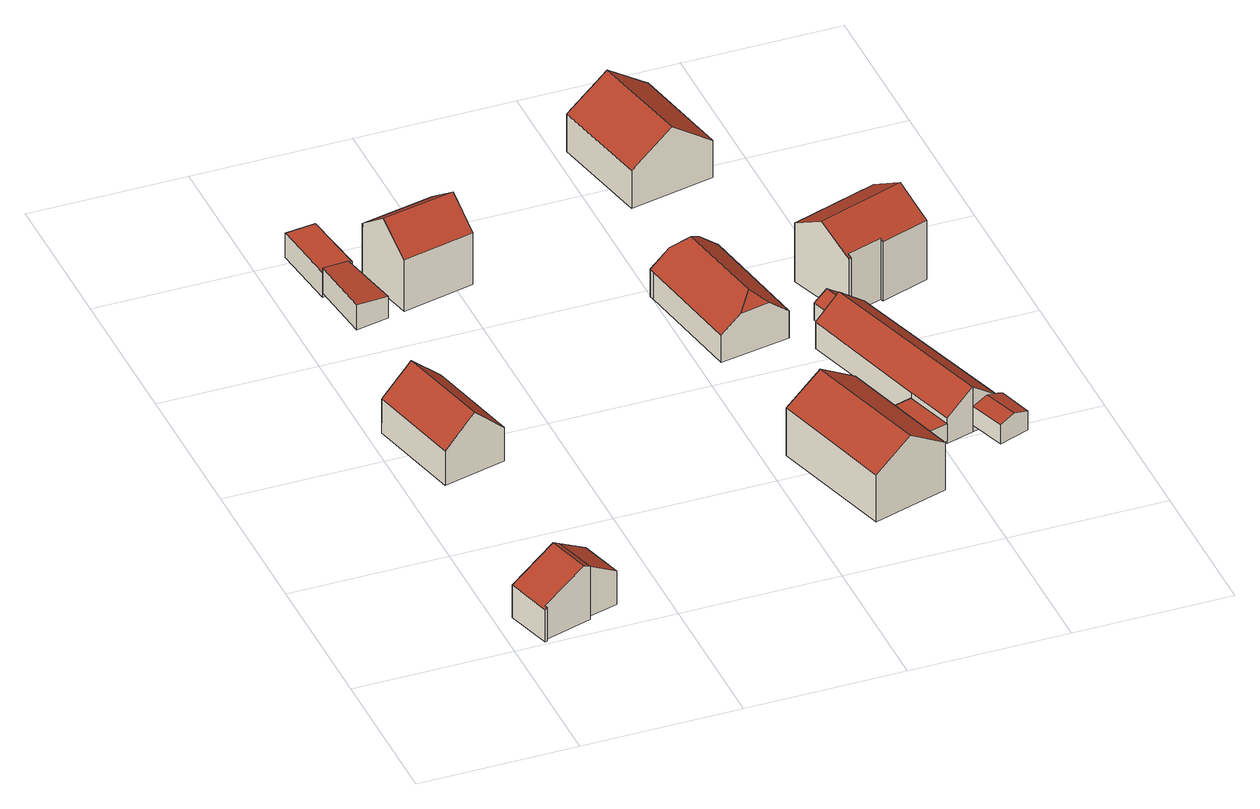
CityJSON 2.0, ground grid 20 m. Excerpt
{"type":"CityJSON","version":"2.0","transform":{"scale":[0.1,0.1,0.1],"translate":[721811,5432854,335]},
"CityObjects":{
"building1":{"type":"Building","attributes":{"Gemeindeschluessel":"09362000","HoeheDach":"343.090","HoeheGrund":"335.210","Methode":"2000","NiedrigsteTraufeDesGebaeudes":"339.689","Geometrietyp2DReferenz":"3000","measuredHeight":7.88,"function":"31001_2000","roofType":"3100"},"geometry":[{"type":"Solid","lod":"2","boundaries":[[[[0,1,2,3]],[[4,5,6,7,8]],[[4,8,9,0,3,10]],[[11,12,7,6]],[[8,7,12,9]],[[13,2,1,11,6,5]],[[10,13,5,4]],[[3,2,13,10]],[[9,12,11,1,0]]]],"semantics":{"surfaces":[{"type":"WallSurface","Flaeche":"1.640","Z_MAX":"4.700","Z_MAX_ASL":"339.910","Z_MIN":"0.000","Z_MIN_ASL":"335.210"},{"type":"WallSurface","Flaeche":"43.316","Z_MAX":"7.880","Z_MAX_ASL":"343.090","Z_MIN":"0.000","Z_MIN_ASL":"335.210"},{"type":"GroundSurface","Flaeche":"39.268","Z_MAX":"0.000","Z_MAX_ASL":"335.210","Z_MIN":"0.000","Z_MIN_ASL":"335.210"},{"type":"RoofSurface","Dachneigung":"60.013","Dachorientierung":"74.199","Flaeche":"5.997","Z_MAX":"7.880","Z_MAX_ASL":"343.090","Z_MIN":"7.357","Z_MIN_ASL":"342.567"},{"type":"WallSurface","Flaeche":"42.386","Z_MAX":"7.362","Z_MAX_ASL":"342.572","Z_MIN":"0.000","Z_MIN_ASL":"335.210"},{"type":"RoofSurface","Dachneigung":"60.006","Dachorientierung":"254.204","Flaeche":"39.339","Z_MAX":"7.880","Z_MAX_ASL":"343.090","Z_MIN":"4.479","Z_MIN_ASL":"339.689"},{"type":"WallSurface","Flaeche":"27.371","Z_MAX":"4.479","Z_MAX_ASL":"339.689","Z_MIN":"0.000","Z_MIN_ASL":"335.210"},{"type":"WallSurface","Flaeche":"1.747","Z_MAX":"4.699","Z_MAX_ASL":"339.909","Z_MIN":"0.000","Z_MIN_ASL":"335.210"},{"type":"WallSurface","Flaeche":"41.502","Z_MAX":"7.880","Z_MAX_ASL":"343.090","Z_MIN":"0.000","Z_MIN_ASL":"335.210"}],"values":[[0,1,2,3,4,5,6,7,8]]}}]},
"building2":{"type":"Building","attributes":{"Gemeindeschluessel":"09362000","HoeheDach":"342.571","HoeheGrund":"335.700","Methode":"2000","NiedrigsteTraufeDesGebaeudes":"340.435","Geometrietyp2DReferenz":"3000","measuredHeight":6.87,"function":"51009_1610","roofType":"2100"},"geometry":[{"type":"Solid","lod":"2","boundaries":[[[[14,7,15,16]],[[16,15,17,18]],[[14,16,18,19]],[[18,17,12,19]],[[19,12,7,14]],[[12,17,15,7]]]],"semantics":{"surfaces":[{"type":"WallSurface","Flaeche":"21.600","Z_MAX":"6.871","Z_MAX_ASL":"342.571","Z_MIN":"0.000","Z_MIN_ASL":"335.700"},{"type":"WallSurface","Flaeche":"27.275","Z_MAX":"4.741","Z_MAX_ASL":"340.441","Z_MIN":"0.000","Z_MIN_ASL":"335.700"},{"type":"GroundSurface","Flaeche":"21.405","Z_MAX":"0.000","Z_MAX_ASL":"335.700","Z_MIN":"0.000","Z_MIN_ASL":"335.700"},{"type":"WallSurface","Flaeche":"21.555","Z_MAX":"6.871","Z_MAX_ASL":"342.571","Z_MIN":"0.000","Z_MIN_ASL":"335.700"},{"type":"WallSurface","Flaeche":"39.572","Z_MAX":"6.871","Z_MAX_ASL":"342.571","Z_MIN":"0.000","Z_MIN_ASL":"335.700"},{"type":"RoofSurface","Dachneigung":"60.153","Dachorientierung":"74.280","Flaeche":"24.678","Z_MAX":"6.871","Z_MAX_ASL":"342.571","Z_MIN":"4.735","Z_MIN_ASL":"340.435"}],"values":[[0,1,2,3,4,5]]}}]},
"building3":{"type":"Building","attributes":{"Gemeindeschluessel":"09362000","HoeheDach":"345.320","HoeheGrund":"336.920","Methode":"2000","NiedrigsteTraufeDesGebaeudes":"341.562","Geometrietyp2DReferenz":"3000","measuredHeight":8.4,"function":"31001_1000","roofType":"3100"},"address":[{"Country":"Germany","Locality":"Regensburg","ThoroughfareName":"Annagasse 1a"}],"geometry":[{"type":"Solid","lod":"2","boundaries":[[[[20,21,22,23]],[[21,24,25,22]],[[23,26,27,20]],[[27,28,24,21,20]],[[23,22,25,29,26]],[[26,29,28,27]],[[24,28,29,25]]]],"semantics":{"surfaces":[{"type":"WallSurface","Flaeche":"58.027","Z_MAX":"4.646","Z_MAX_ASL":"341.566","Z_MIN":"-0.000","Z_MIN_ASL":"336.920"},{"type":"RoofSurface","Dachneigung":"47.646","Dachorientierung":"258.969","Flaeche":"69.592","Z_MAX":"8.400","Z_MAX_ASL":"345.320","Z_MIN":"4.646","Z_MIN_ASL":"341.566"},{"type":"GroundSurface","Flaeche":"102.838","Z_MAX":"-0.000","Z_MAX_ASL":"336.920","Z_MIN":"-0.000","Z_MIN_ASL":"336.920"},{"type":"WallSurface","Flaeche":"53.709","Z_MAX":"8.400","Z_MAX_ASL":"345.320","Z_MIN":"-0.000","Z_MIN_ASL":"336.920"},{"type":"WallSurface","Flaeche":"53.746","Z_MAX":"8.400","Z_MAX_ASL":"345.320","Z_MIN":"-0.000","Z_MIN_ASL":"336.920"},{"type":"WallSurface","Flaeche":"57.966","Z_MAX":"4.649","Z_MAX_ASL":"341.569","Z_MIN":"-0.000","Z_MIN_ASL":"336.920"},{"type":"RoofSurface","Dachneigung":"47.646","Dachorientierung":"78.969","Flaeche":"69.568","Z_MAX":"8.400","Z_MAX_ASL":"345.320","Z_MIN":"4.641","Z_MIN_ASL":"341.562"}],"values":[[0,1,2,3,4,5,6]]}}]},
"building4":{"type":"Building","attributes":{"Gemeindeschluessel":"09362000","HoeheDach":"339.992","HoeheGrund":"336.460","Methode":"1000","NiedrigsteTraufeDesGebaeudes":"339.470","Geometrietyp2DReferenz":"3000","measuredHeight":3.53,"function":"31001_2463","roofType":"1000"},"geometry":[{"type":"Solid","lod":"2","boundaries":[[[[30,31,32,33]],[[34,35,36,37]],[[32,37,36,33]],[[33,36,35,30]],[[34,31,30,35]],[[31,34,37,32]]]],"semantics":{"surfaces":[{"type":"GroundSurface","Flaeche":"32.163","Z_MAX":"0.000","Z_MAX_ASL":"336.460","Z_MIN":"0.000","Z_MIN_ASL":"336.460"},{"type":"RoofSurface","Dachneigung":"83.020","Dachorientierung":"83.173","Flaeche":"32.403","Z_MAX":"3.532","Z_MAX_ASL":"339.992","Z_MIN":"3.010","Z_MIN_ASL":"339.470"},{"type":"WallSurface","Flaeche":"29.241","Z_MAX":"3.532","Z_MAX_ASL":"339.992","Z_MIN":"0.000","Z_MIN_ASL":"336.460"},{"type":"WallSurface","Flaeche":"11.690","Z_MAX":"3.532","Z_MAX_ASL":"339.992","Z_MIN":"0.000","Z_MIN_ASL":"336.460"},{"type":"WallSurface","Flaeche":"25.186","Z_MAX":"3.102","Z_MAX_ASL":"339.562","Z_MIN":"0.000","Z_MIN_ASL":"336.460"},{"type":"WallSurface","Flaeche":"13.985","Z_MAX":"3.532","Z_MAX_ASL":"339.992","Z_MIN":"0.000","Z_MIN_ASL":"336.460"}],"values":[[0,1,2,3,4,5]]}}]},
"building5":{"type":"Building","attributes":{"Gemeindeschluessel":"09362000","HoeheDach":"339.317","HoeheGrund":"335.900","Methode":"1000","NiedrigsteTraufeDesGebaeudes":"339.317","Geometrietyp2DReferenz":"3000","measuredHeight":3.42,"function":"31001_2000","roofType":"1000"},"geometry":[{"type":"Solid","lod":"2","boundaries":[[[[38,39,40,41]],[[42,43,41,40]],[[41,43,44,45,38]],[[44,46,47,45]],[[42,40,39,47,46]],[[43,42,46,44]],[[45,47,39,38]]]],"semantics":{"surfaces":[{"type":"WallSurface","Flaeche":"30.358","Z_MAX":"3.417","Z_MAX_ASL":"339.317","Z_MIN":"0.000","Z_MIN_ASL":"335.900"},{"type":"WallSurface","Flaeche":"13.693","Z_MAX":"3.417","Z_MAX_ASL":"339.317","Z_MIN":"0.000","Z_MIN_ASL":"335.900"},{"type":"GroundSurface","Flaeche":"35.149","Z_MAX":"0.000","Z_MAX_ASL":"335.900","Z_MIN":"0.000","Z_MIN_ASL":"335.900"},{"type":"WallSurface","Flaeche":"1.766","Z_MAX":"3.417","Z_MAX_ASL":"339.317","Z_MIN":"0.000","Z_MIN_ASL":"335.900"},{"type":"RoofSurface","Dachneigung":"90.000","Dachorientierung":"-1.000","Flaeche":"35.149","Z_MAX":"3.417","Z_MAX_ASL":"339.317","Z_MIN":"3.417","Z_MIN_ASL":"339.317"},{"type":"WallSurface","Flaeche":"29.407","Z_MAX":"3.417","Z_MAX_ASL":"339.317","Z_MIN":"0.000","Z_MIN_ASL":"335.900"},{"type":"WallSurface","Flaeche":"12.043","Z_MAX":"3.417","Z_MAX_ASL":"339.317","Z_MIN":"0.000","Z_MIN_ASL":"335.900"}],"values":[[0,1,2,3,4,5,6]]}}]},
"building6":{"type":"Building","attributes":{"Gemeindeschluessel":"09362000","HoeheDach":"346.980","HoeheGrund":"336.560","Methode":"2000","NiedrigsteTraufeDesGebaeudes":"343.760","Geometrietyp2DReferenz":"3000","measuredHeight":10.42,"function":"31001_1000","roofType":"3100"},"address":[{"Country":"Germany","Locality":"Regensburg","ThoroughfareName":"Großprüfening 38"}],"geometry":[{"type":"Solid","lod":"2","boundaries":[[[[48,49,50,51]],[[52,53,54,55]],[[51,56,57,48]],[[55,54,50,49]],[[57,52,55,49,48]],[[51,50,54,53,56]],[[56,53,52,57]]]],"semantics":{"surfaces":[{"type":"WallSurface","Flaeche":"68.690","Z_MAX":"7.218","Z_MAX_ASL":"343.778","Z_MIN":"0.000","Z_MIN_ASL":"336.560"},{"type":"RoofSurface","Dachneigung":"53.050","Dachorientierung":"170.627","Flaeche":"50.483","Z_MAX":"10.420","Z_MAX_ASL":"346.980","Z_MIN":"7.200","Z_MIN_ASL":"343.760"},{"type":"GroundSurface","Flaeche":"80.817","Z_MAX":"0.000","Z_MAX_ASL":"336.560","Z_MIN":"0.000","Z_MIN_ASL":"336.560"},{"type":"RoofSurface","Dachneigung":"53.049","Dachorientierung":"350.627","Flaeche":"50.646","Z_MAX":"10.420","Z_MAX_ASL":"346.980","Z_MIN":"7.218","Z_MIN_ASL":"343.778"},{"type":"WallSurface","Flaeche":"75.267","Z_MAX":"10.420","Z_MAX_ASL":"346.980","Z_MIN":"0.000","Z_MIN_ASL":"336.560"},{"type":"WallSurface","Flaeche":"74.849","Z_MAX":"10.420","Z_MAX_ASL":"346.980","Z_MIN":"0.000","Z_MIN_ASL":"336.560"},{"type":"WallSurface","Flaeche":"68.428","Z_MAX":"7.243","Z_MAX_ASL":"343.803","Z_MIN":"0.000","Z_MIN_ASL":"336.560"}],"values":[[0,1,2,3,4,5,6]]}}]},
"building7":{"type":"Building","attributes":{"Gemeindeschluessel":"09362000","HoeheDach":"347.533","HoeheGrund":"337.681","Methode":"1000","NiedrigsteTraufeDesGebaeudes":"344.244","Geometrietyp2DReferenz":"3000","measuredHeight":9.85,"function":"31001_1000","roofType":"3100"},"address":[{"Country":"Germany","Locality":"Regensburg","ThoroughfareName":"Mattinger Straße 1,3"}],"geometry":[{"type":"Solid","lod":"2","boundaries":[[[[58,59,60,61]],[[59,62,63,60]],[[58,64,65,62,59]],[[60,63,66,67,61]],[[66,63,62,65]],[[61,67,64,58]],[[67,66,65,64]]]],"semantics":{"surfaces":[{"type":"GroundSurface","Flaeche":"166.128","Z_MAX":"0.000","Z_MAX_ASL":"337.681","Z_MIN":"0.000","Z_MIN_ASL":"337.681"},{"type":"WallSurface","Flaeche":"109.128","Z_MAX":"6.570","Z_MAX_ASL":"344.251","Z_MIN":"0.000","Z_MIN_ASL":"337.681"},{"type":"WallSurface","Flaeche":"82.177","Z_MAX":"9.852","Z_MAX_ASL":"347.533","Z_MIN":"0.000","Z_MIN_ASL":"337.681"},{"type":"WallSurface","Flaeche":"82.322","Z_MAX":"9.852","Z_MAX_ASL":"347.533","Z_MIN":"0.000","Z_MIN_ASL":"337.681"},{"type":"RoofSurface","Dachneigung":"56.760","Dachorientierung":"73.401","Flaeche":"99.377","Z_MAX":"9.852","Z_MAX_ASL":"347.533","Z_MIN":"6.570","Z_MIN_ASL":"344.251"},{"type":"WallSurface","Flaeche":"108.796","Z_MAX":"6.576","Z_MAX_ASL":"344.257","Z_MIN":"0.000","Z_MIN_ASL":"337.681"},{"type":"RoofSurface","Dachneigung":"56.763","Dachorientierung":"253.404","Flaeche":"99.252","Z_MAX":"9.852","Z_MAX_ASL":"347.533","Z_MIN":"6.563","Z_MIN_ASL":"344.244"}],"values":[[0,1,2,3,4,5,6]]}}]},
"building8":{"type":"Building","attributes":{"Gemeindeschluessel":"09362000","HoeheDach":"344.900","HoeheGrund":"337.270","Methode":"2000","NiedrigsteTraufeDesGebaeudes":"341.104","Geometrietyp2DReferenz":"3000","measuredHeight":7.63,"function":"31001_1000","roofType":"3300"},"address":[{"Country":"Germany","Locality":"Regensburg","ThoroughfareName":"Großprüfening 41"}],"geometry":[{"type":"Solid","lod":"2","boundaries":[[[[68,69,70,71]],[[68,72,73,74,75,69]],[[73,72,76]],[[77,78,74,73,76,79,80]],[[75,74,78]],[[81,80,79,82]],[[83,70,69,75,78,77]],[[77,80,81,83]],[[83,81,82,71,70]],[[71,82,79,76,72,68]]]],"semantics":{"surfaces":[{"type":"WallSurface","Flaeche":"58.495","Z_MAX":"3.842","Z_MAX_ASL":"341.112","Z_MIN":"0.000","Z_MIN_ASL":"337.270"},{"type":"RoofSurface","Dachneigung":"50.048","Dachorientierung":"82.072","Flaeche":"85.892","Z_MAX":"7.630","Z_MAX_ASL":"344.900","Z_MIN":"3.842","Z_MIN_ASL":"341.112"},{"type":"RoofSurface","Dachneigung":"42.764","Dachorientierung":"351.933","Flaeche":"4.567","Z_MAX":"7.630","Z_MAX_ASL":"344.900","Z_MIN":"5.954","Z_MIN_ASL":"343.224"},{"type":"RoofSurface","Dachneigung":"50.048","Dachorientierung":"262.072","Flaeche":"85.812","Z_MAX":"7.630","Z_MAX_ASL":"344.900","Z_MIN":"3.834","Z_MIN_ASL":"341.104"},{"type":"RoofSurface","Dachneigung":"40.927","Dachorientierung":"171.932","Flaeche":"4.424","Z_MAX":"7.630","Z_MAX_ASL":"344.900","Z_MIN":"5.955","Z_MIN_ASL":"343.225"},{"type":"WallSurface","Flaeche":"2.051","Z_MAX":"3.838","Z_MAX_ASL":"341.108","Z_MIN":"0.000","Z_MIN_ASL":"337.270"},{"type":"WallSurface","Flaeche":"48.474","Z_MAX":"5.959","Z_MAX_ASL":"343.229","Z_MIN":"0.000","Z_MIN_ASL":"337.270"},{"type":"WallSurface","Flaeche":"56.457","Z_MAX":"3.855","Z_MAX_ASL":"341.125","Z_MIN":"0.000","Z_MIN_ASL":"337.270"},{"type":"GroundSurface","Flaeche":"137.625","Z_MAX":"0.000","Z_MAX_ASL":"337.270","Z_MIN":"0.000","Z_MIN_ASL":"337.270"},{"type":"WallSurface","Flaeche":"48.545","Z_MAX":"5.954","Z_MAX_ASL":"343.224","Z_MIN":"0.000","Z_MIN_ASL":"337.270"}],"values":[[0,1,2,3,4,5,6,7,8,9]]}}]},
"building9":{"type":"Building","attributes":{"Gemeindeschluessel":"09362000","HoeheDach":"340.180","HoeheGrund":"337.830","Methode":"2000","NiedrigsteTraufeDesGebaeudes":"340.180","Geometrietyp2DReferenz":"3000","measuredHeight":2.35,"function":"31001_2000","roofType":"1000"},"geometry":[{"type":"Solid","lod":"2","boundaries":[[[[84,85,86,87]],[[87,86,88,89]],[[87,89,90,84]],[[85,91,88,86]],[[90,91,85,84]],[[89,88,91,90]]]],"semantics":{"surfaces":[{"type":"WallSurface","Flaeche":"15.210","Z_MAX":"2.350","Z_MAX_ASL":"340.180","Z_MIN":"0.000","Z_MIN_ASL":"337.830"},{"type":"WallSurface","Flaeche":"7.773","Z_MAX":"2.350","Z_MAX_ASL":"340.180","Z_MIN":"0.000","Z_MIN_ASL":"337.830"},{"type":"GroundSurface","Flaeche":"21.605","Z_MAX":"0.000","Z_MAX_ASL":"337.830","Z_MIN":"0.000","Z_MIN_ASL":"337.830"},{"type":"RoofSurface","Dachneigung":"90.000","Dachorientierung":"-1.000","Flaeche":"21.605","Z_MAX":"2.350","Z_MAX_ASL":"340.180","Z_MIN":"2.350","Z_MIN_ASL":"340.180"},{"type":"WallSurface","Flaeche":"7.920","Z_MAX":"2.350","Z_MAX_ASL":"340.180","Z_MIN":"0.000","Z_MIN_ASL":"337.830"},{"type":"WallSurface","Flaeche":"15.204","Z_MAX":"2.350","Z_MAX_ASL":"340.180","Z_MIN":"0.000","Z_MIN_ASL":"337.830"}],"values":[[0,1,2,3,4,5]]}}]},
"building10":{"type":"Building","attributes":{"Gemeindeschluessel":"09362000","HoeheDach":"343.700","HoeheGrund":"337.446","Methode":"2000","NiedrigsteTraufeDesGebaeudes":"340.867","Geometrietyp2DReferenz":"3000","measuredHeight":6.25,"function":"31001_2000","roofType":"3100"},"geometry":[{"type":"Solid","lod":"2","boundaries":[[[[92,93,94,95,96,97,98,99]],[[100,101,102,103,104]],[[105,93,92,100]],[[97,103,102,98]],[[93,105,106,94]],[[92,99,101,100]],[[105,100,104,107,108,106]],[[97,96,107,104,103]],[[95,108,107,96]],[[98,102,101,99]],[[108,95,94,106]]]],"semantics":{"surfaces":[{"type":"GroundSurface","Flaeche":"172.419","Z_MAX":"0.004","Z_MAX_ASL":"337.450","Z_MIN":"0.004","Z_MIN_ASL":"337.450"},{"type":"RoofSurface","Dachneigung":"52.584","Dachorientierung":"72.269","Flaeche":"108.757","Z_MAX":"6.254","Z_MAX_ASL":"343.700","Z_MIN":"3.492","Z_MIN_ASL":"340.938"},{"type":"WallSurface","Flaeche":"17.749","Z_MAX":"6.235","Z_MAX_ASL":"343.681","Z_MIN":"0.004","Z_MIN_ASL":"337.450"},{"type":"WallSurface","Flaeche":"0.460","Z_MAX":"3.591","Z_MAX_ASL":"341.037","Z_MIN":"0.004","Z_MIN_ASL":"337.450"},{"type":"WallSurface","Flaeche":"22.125","Z_MAX":"3.435","Z_MAX_ASL":"340.881","Z_MIN":"0.004","Z_MIN_ASL":"337.450"},{"type":"WallSurface","Flaeche":"17.732","Z_MAX":"6.254","Z_MAX_ASL":"343.700","Z_MIN":"0.004","Z_MIN_ASL":"337.450"},{"type":"RoofSurface","Dachneigung":"52.584","Dachorientierung":"252.269","Flaeche":"108.329","Z_MAX":"6.254","Z_MAX_ASL":"343.700","Z_MIN":"3.421","Z_MIN_ASL":"340.867"},{"type":"WallSurface","Flaeche":"17.998","Z_MAX":"6.254","Z_MAX_ASL":"343.700","Z_MIN":"0.004","Z_MIN_ASL":"337.450"},{"type":"WallSurface","Flaeche":"16.078","Z_MAX":"6.145","Z_MAX_ASL":"343.592","Z_MIN":"0.004","Z_MIN_ASL":"337.450"},{"type":"WallSurface","Flaeche":"83.499","Z_MAX":"3.492","Z_MAX_ASL":"340.938","Z_MIN":"0.004","Z_MIN_ASL":"337.450"},{"type":"WallSurface","Flaeche":"61.603","Z_MAX":"3.626","Z_MAX_ASL":"341.073","Z_MIN":"0.004","Z_MIN_ASL":"337.450"}],"values":[[0,1,2,3,4,5,6,7,8,9,10]]}}]},
"building11":{"type":"Building","attributes":{"Gemeindeschluessel":"09362000","HoeheDach":"341.089","HoeheGrund":"337.430","Methode":"1000","NiedrigsteTraufeDesGebaeudes":"339.788","Geometrietyp2DReferenz":"3000","measuredHeight":3.66,"function":"31001_2000","roofType":"3100"},"geometry":[{"type":"Solid","lod":"2","boundaries":[[[[109,110,96,111]],[[96,97,112,113,111]],[[114,115,112,97]],[[114,110,109,116,115]],[[109,111,113,116]],[[113,112,115,116]],[[96,110,114,97]]]],"semantics":{"surfaces":[{"type":"WallSurface","Flaeche":"10.424","Z_MAX":"2.369","Z_MAX_ASL":"339.799","Z_MIN":"0.000","Z_MIN_ASL":"337.430"},{"type":"WallSurface","Flaeche":"10.924","Z_MAX":"3.659","Z_MAX_ASL":"341.089","Z_MIN":"0.000","Z_MIN_ASL":"337.430"},{"type":"WallSurface","Flaeche":"9.682","Z_MAX":"2.387","Z_MAX_ASL":"339.817","Z_MIN":"0.000","Z_MIN_ASL":"337.430"},{"type":"WallSurface","Flaeche":"10.866","Z_MAX":"3.659","Z_MAX_ASL":"341.089","Z_MIN":"0.000","Z_MIN_ASL":"337.430"},{"type":"RoofSurface","Dachneigung":"54.458","Dachorientierung":"253.262","Flaeche":"9.586","Z_MAX":"3.659","Z_MAX_ASL":"341.089","Z_MIN":"2.369","Z_MIN_ASL":"339.799"},{"type":"RoofSurface","Dachneigung":"54.460","Dachorientierung":"73.254","Flaeche":"9.205","Z_MAX":"3.659","Z_MAX_ASL":"341.089","Z_MIN":"2.358","Z_MIN_ASL":"339.788"},{"type":"GroundSurface","Flaeche":"15.292","Z_MAX":"0.000","Z_MAX_ASL":"337.430","Z_MIN":"0.000","Z_MIN_ASL":"337.430"}],"values":[[0,1,2,3,4,5,6]]}}]},
"building12":{"type":"Building","attributes":{"Gemeindeschluessel":"09362000","HoeheDach":"341.690","HoeheGrund":"338.390","Methode":"2000","NiedrigsteTraufeDesGebaeudes":"340.942","Geometrietyp2DReferenz":"3000","measuredHeight":3.3,"function":"31001_2000","roofType":"3100"},"geometry":[{"type":"Solid","lod":"2","boundaries":[[[[117,118,119,120,121]],[[117,121,122,123]],[[119,118,124,125]],[[125,126,127,120,119]],[[128,123,122,127,126]],[[121,120,127,122]],[[117,123,128,124,118]],[[125,124,128,126]]]],"semantics":{"surfaces":[{"type":"WallSurface","Flaeche":"12.108","Z_MAX":"3.300","Z_MAX_ASL":"341.690","Z_MIN":"0.000","Z_MIN_ASL":"338.390"},{"type":"WallSurface","Flaeche":"12.705","Z_MAX":"2.607","Z_MAX_ASL":"340.997","Z_MIN":"0.000","Z_MIN_ASL":"338.390"},{"type":"WallSurface","Flaeche":"12.213","Z_MAX":"2.638","Z_MAX_ASL":"341.028","Z_MIN":"0.000","Z_MIN_ASL":"338.390"},{"type":"RoofSurface","Dachneigung":"71.664","Dachorientierung":"70.778","Flaeche":"10.639","Z_MAX":"3.300","Z_MAX_ASL":"341.690","Z_MIN":"2.552","Z_MIN_ASL":"340.942"},{"type":"WallSurface","Flaeche":"10.888","Z_MAX":"3.300","Z_MAX_ASL":"341.690","Z_MIN":"0.000","Z_MIN_ASL":"338.390"},{"type":"RoofSurface","Dachneigung":"71.671","Dachorientierung":"250.779","Flaeche":"10.647","Z_MAX":"3.300","Z_MAX_ASL":"341.690","Z_MIN":"2.607","Z_MIN_ASL":"340.997"},{"type":"GroundSurface","Flaeche":"20.207","Z_MAX":"0.000","Z_MAX_ASL":"338.390","Z_MIN":"0.000","Z_MIN_ASL":"338.390"},{"type":"WallSurface","Flaeche":"1.906","Z_MAX":"2.788","Z_MAX_ASL":"341.178","Z_MIN":"0.000","Z_MIN_ASL":"338.390"}],"values":[[0,1,2,3,4,5,6,7]]}}]},
"building13":{"type":"Building","attributes":{"Gemeindeschluessel":"09362000","HoeheDach":"346.388","HoeheGrund":"337.176","Methode":"1000","NiedrigsteTraufeDesGebaeudes":"342.431","Geometrietyp2DReferenz":"3000","measuredHeight":9.21,"function":"31001_1000","roofType":"3100"},"address":[{"Country":"Germany","Locality":"Regensburg","ThoroughfareName":"Großprüfening 32"}],"geometry":[{"type":"Solid","lod":"2","boundaries":[[[[129,130,131,132]],[[133,132,131,134,135]],[[130,136,134,131]],[[135,134,136,137]],[[133,135,137,138]],[[138,129,132,133]],[[137,136,130,129,138]]]],"semantics":{"surfaces":[{"type":"RoofSurface","Dachneigung":"54.346","Dachorientierung":"258.606","Flaeche":"90.767","Z_MAX":"9.212","Z_MAX_ASL":"346.388","Z_MIN":"5.255","Z_MIN_ASL":"342.431"},{"type":"WallSurface","Flaeche":"79.592","Z_MAX":"9.212","Z_MAX_ASL":"346.388","Z_MIN":"0.000","Z_MIN_ASL":"337.176"},{"type":"RoofSurface","Dachneigung":"54.340","Dachorientierung":"78.602","Flaeche":"90.896","Z_MAX":"9.212","Z_MAX_ASL":"346.388","Z_MIN":"5.264","Z_MIN_ASL":"342.440"},{"type":"WallSurface","Flaeche":"70.713","Z_MAX":"5.264","Z_MAX_ASL":"342.440","Z_MIN":"0.000","Z_MIN_ASL":"337.176"},{"type":"GroundSurface","Flaeche":"147.607","Z_MAX":"0.000","Z_MAX_ASL":"337.176","Z_MIN":"0.000","Z_MIN_ASL":"337.176"},{"type":"WallSurface","Flaeche":"70.465","Z_MAX":"5.272","Z_MAX_ASL":"342.448","Z_MIN":"0.000","Z_MIN_ASL":"337.176"},{"type":"WallSurface","Flaeche":"79.730","Z_MAX":"9.212","Z_MAX_ASL":"346.388","Z_MIN":"0.000","Z_MIN_ASL":"337.176"}],"values":[[0,1,2,3,4,5,6]]}}]},
"building14":{"type":"Building","attributes":{"Gemeindeschluessel":"09362000","HoeheDach":"347.655","HoeheGrund":"336.730","Methode":"1000","NiedrigsteTraufeDesGebaeudes":"344.923","Geometrietyp2DReferenz":"3000","measuredHeight":10.93,"function":"31001_1000","roofType":"3100"},"address":[{"Country":"Germany","Locality":"Regensburg","ThoroughfareName":"Großprüfening 39"}],"geometry":[{"type":"Solid","lod":"2","boundaries":[[[[139,140,141,142]],[[143,144,140,139]],[[142,141,145,146]],[[146,145,147,148,149]],[[149,148,150,151]],[[147,152,150,148]],[[145,141,140,144,153,154,152,147]],[[155,154,153,156]],[[156,153,144,143]],[[151,155,156,143,139,142,146,149]],[[151,150,152,154,155]]]],"semantics":{"surfaces":[{"type":"WallSurface","Flaeche":"4.172","Z_MAX":"8.489","Z_MAX_ASL":"345.219","Z_MIN":"-0.000","Z_MIN_ASL":"336.730"},{"type":"WallSurface","Flaeche":"40.896","Z_MAX":"8.489","Z_MAX_ASL":"345.219","Z_MIN":"-0.000","Z_MIN_ASL":"336.730"},{"type":"WallSurface","Flaeche":"2.827","Z_MAX":"8.198","Z_MAX_ASL":"344.928","Z_MIN":"-0.000","Z_MIN_ASL":"336.730"},{"type":"WallSurface","Flaeche":"89.686","Z_MAX":"10.925","Z_MAX_ASL":"347.655","Z_MIN":"-0.000","Z_MIN_ASL":"336.730"},{"type":"WallSurface","Flaeche":"95.682","Z_MAX":"8.193","Z_MAX_ASL":"344.924","Z_MIN":"-0.000","Z_MIN_ASL":"336.730"},{"type":"RoofSurface","Dachneigung":"59.801","Dachorientierung":"343.381","Flaeche":"63.404","Z_MAX":"10.925","Z_MAX_ASL":"347.655","Z_MIN":"8.193","Z_MIN_ASL":"344.924"},{"type":"RoofSurface","Dachneigung":"59.801","Dachorientierung":"163.381","Flaeche":"60.561","Z_MAX":"10.925","Z_MAX_ASL":"347.655","Z_MIN":"8.193","Z_MIN_ASL":"344.923"},{"type":"WallSurface","Flaeche":"53.271","Z_MAX":"8.193","Z_MAX_ASL":"344.924","Z_MIN":"-0.000","Z_MIN_ASL":"336.730"},{"type":"WallSurface","Flaeche":"4.169","Z_MAX":"8.484","Z_MAX_ASL":"345.214","Z_MIN":"-0.000","Z_MIN_ASL":"336.730"},{"type":"GroundSurface","Flaeche":"107.140","Z_MAX":"-0.000","Z_MAX_ASL":"336.730","Z_MIN":"-0.000","Z_MIN_ASL":"336.730"},{"type":"WallSurface","Flaeche":"89.741","Z_MAX":"10.925","Z_MAX_ASL":"347.655","Z_MIN":"-0.000","Z_MIN_ASL":"336.730"}],"values":[[0,1,2,3,4,5,6,7,8,9,10]]}}]}
},
"vertices":[
[41,8,2],[41,8,49],[42,5,49],[42,5,2],[22,63,2],[22,63,47],[79,79,81],[87,81,76],[87,81,2],[103,26,2],[39,4,2],[94,23,81],[103,26,76],[39,4,47],
[87,81,7],[123,91,54],[123,91,7],[139,36,54],[139,36,7],[103,26,7],
[38,309,19],[38,309,66],[9,431,66],[9,431,19],[78,319,103],[49,440,103],[89,450,19],[118,328,19],[118,328,66],[89,450,66],
[84,722,15],[101,642,15],[59,633,15],[50,715,15],[101,642,45],[84,722,46],[50,715,50],[59,633,50],
[50,715,9],[50,715,43],[39,803,43],[39,803,9],[78,808,43],[78,808,9],[89,723,9],[84,722,9],[89,723,43],[84,722,43],
[104,729,16],[104,729,88],[197,749,88],[197,749,16],[122,646,88],[214,666,88],[206,707,120],[113,688,120],[214,666,16],[122,646,16],
[415,210,27],[511,239,27],[558,80,27],[462,51,27],[511,239,93],[558,80,93],[415,210,93],[463,225,125],[510,66,125],[462,51,92],
[478,577,61],[505,427,61],[505,427,23],[478,577,23],[453,572,82],[436,554,99],[458,433,99],[480,423,82],[414,565,82],[416,411,61],[441,415,82],[389,561,61],[390,555,61],[390,555,23],[389,561,23],[416,411,23],
[563,158,28],[563,158,52],[544,220,52],[544,220,28],[575,229,52],[575,229,28],[595,167,28],[595,167,52],
[630,178,24],[595,168,24],[576,229,24],[525,396,24],[556,406,24],[591,416,24],[592,417,24],[665,189,24],[630,178,87],[665,189,59],[592,417,59],[591,416,60],[558,406,87],[595,168,59],[576,229,59],[556,406,86],[525,396,61],
[544,448,48],[544,448,24],[556,406,48],[591,416,48],[573,411,61],[579,455,24],[579,455,48],[561,452,61],
[646,132,34],[685,146,34],[685,146,60],[666,139,67],[646,132,60],[630,178,60],[630,178,34],[672,191,34],[672,191,59],[665,189,62],[650,184,67],[665,189,34],
[433,730,74],[487,741,114],[460,872,114],[406,861,74],[406,861,22],[514,883,74],[514,883,22],[541,752,74],[541,752,22],[433,730,22],
[587,452,17],[587,452,102],[589,447,99],[589,447,17],[633,467,17],[633,467,102],[586,446,99],[586,446,17],[570,490,127],[555,535,99],[555,535,17],[666,572,99],[666,572,17],[681,528,127],[634,463,99],[696,484,99],[696,484,17],[634,463,17]
]}
